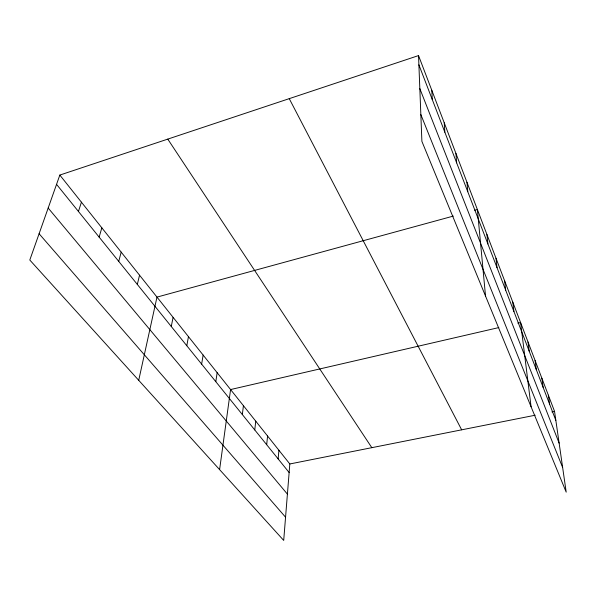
<?xml version="1.0" encoding="UTF-8"?>
<svg xmlns="http://www.w3.org/2000/svg" width="596" height="596" viewBox="0 0 596 596"><rect width="100%" height="100%" fill="white"/><g stroke="black" fill="none" stroke-linecap="round" stroke-linejoin="round"><path stroke-width="0.89" d="M59.831 175.068L289.82 463.964L283.703 540.416L29.8 260.027L59.831 175.068L418.534 55.584L554.548 411.382L566.2 492.14L421.893 141.379L418.534 55.584M278.138 458.898L278.913 450.271M266.688 444.713L267.567 436.011M254.768 429.94L255.751 421.171M242.334 414.533L243.429 405.697M219.596 469.626L230.577 389.553L498.822 327.577M215.804 381.671L217.16 372.701M201.634 364.111L203.139 355.082M186.801 345.732L188.463 336.651M171.268 326.481L173.093 317.348M138.719 380.308L156.979 297.106L453.318 216.087M137.318 284.426L139.546 275.196M118.731 261.398L121.189 252.138M99.137 237.111L101.841 227.836M78.441 211.476L81.421 202.186M474.707 210.239L477.381 209.509L485.531 296.056M517.872 323.174L520.591 322.548L531.081 406.77M289.82 463.964L535.178 415.226M551.911 411.903L554.548 411.382M39.09 233.736L285.558 517.194M48.179 208.041L287.406 494.121M56.553 184.35L289.135 472.524M167.774 139.114L371.829 447.678M289.246 98.645L461.662 429.828M420.843 114.581L562.646 467.495M419.83 88.61L559.13 443.119M418.899 64.845L555.845 420.366M548.35 395.163L549.631 404.222M541.876 378.229L543.127 387.355M535.104 360.52L536.333 369.706M528.019 341.977L529.211 351.223M512.798 302.157L513.916 311.514M504.611 280.746L505.684 290.148M496.006 258.232L497.019 267.664M486.939 234.519L487.9 243.973M466.966 182.279L467.785 191.748M455.94 153.433L456.663 162.887M444.236 122.813L444.854 132.23M431.795 90.264L432.294 99.614"/></g></svg>
